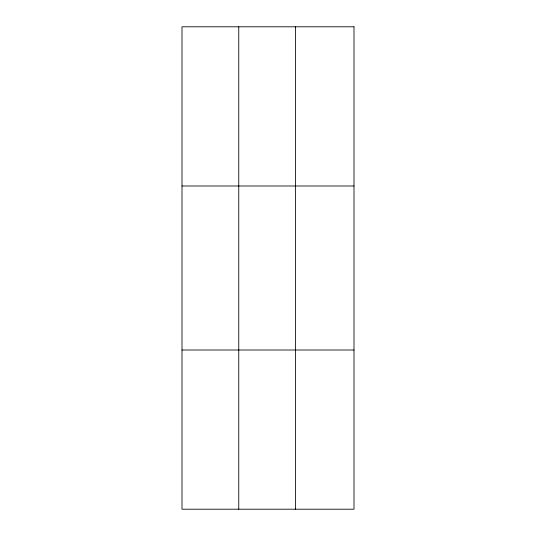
<?xml version="1.0" encoding="UTF-8"?>
<svg xmlns="http://www.w3.org/2000/svg" width="536" height="536" viewBox="0 0 536 536"><rect width="100%" height="100%" fill="white"/><g stroke="black" fill="none" stroke-linecap="round" stroke-linejoin="round"><path stroke-width="0.8" d="M238.761 509.2L238.761 26.8M295.517 509.2L295.517 26.8M181.999 185.992L354.001 185.992M181.999 350.008L354.001 350.008M354.001 26.8L354.001 509.2L181.999 509.2L181.999 26.8L354.001 26.8"/></g></svg>
